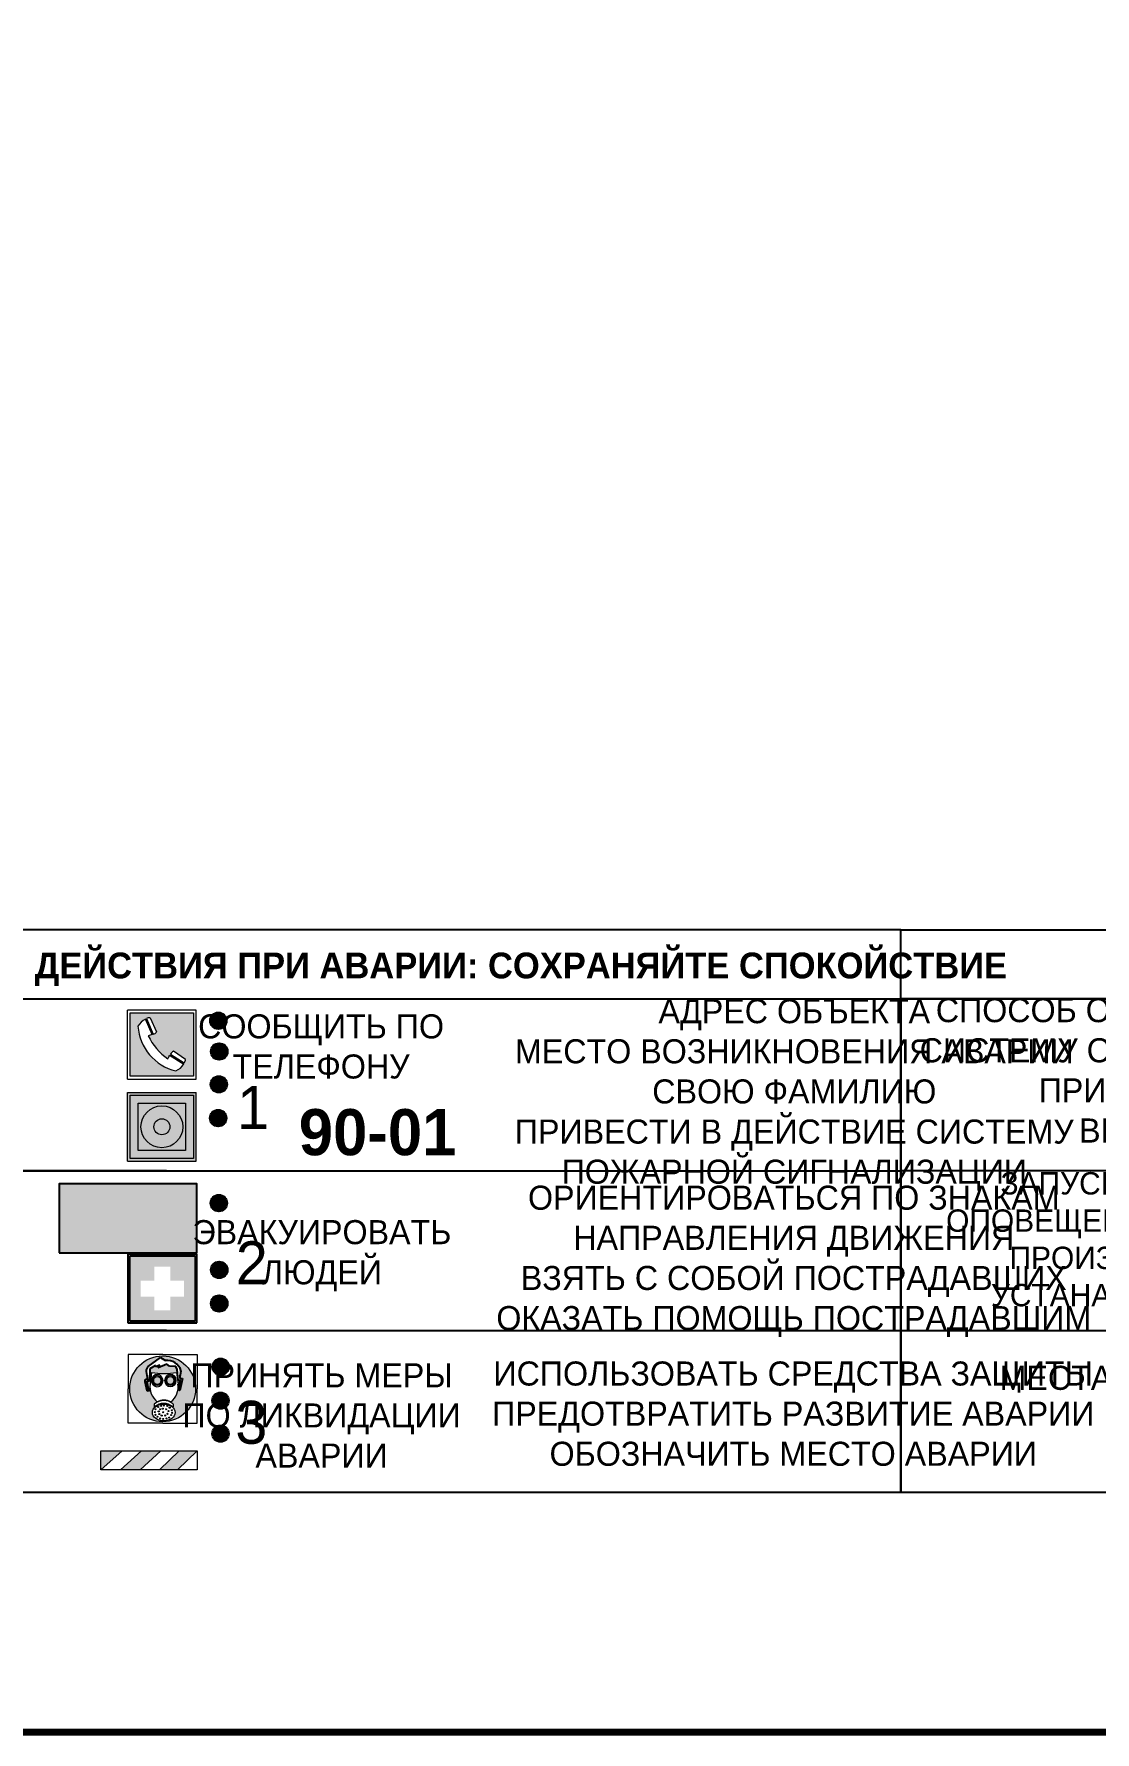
# Model space of a CAD drawing. Header units: millimetres. Extents: x 13114 to 67229, y 22859 to 38520.
# Drawn here: x 37323.9 to 37447.2, y 25874 to 26071.5 of the extents above; entities that cross this region are included whole.
import ezdxf

# ---------------------------------------------------------------- set-up
doc = ezdxf.new("R2010")
doc.units = ezdxf.units.MM
doc.styles.add('обычный', font='arial.ttf')

# ---------------------------------------------------------------- blocks, each defined once
blk = doc.blocks.new('A$C38D26F80')
h = blk.add_hatch(color=5)
h.dxf.hatch_style = 1
h.paths.add_polyline_path([(-8.77, -4.48, 1), (-0.19, -4.48, 1)])
h.paths.add_polyline_path([(-6.75, -3.58), (-6.75, -3.31), (-6.62, -3.22), (-6.5, -3.22), (-6.42, -3.3), (-6.39, -3.28), (-6.59, -2.23), (-6.59, -2.01), (-6.38, -1.58), (-4.76, -0.4), (-4.13, -0.79, -0.362848), (-2.1, -2.1, -0.201049), (-2.17, -2.48, 0.085434), (-2.26, -3.13), (-1.9, -3.16), (-2.25, -4.7), (-2.4, -4.59), (-2.43, -4.34), (-2.36, -4.34), (-2.14, -3.34), (-2.47, -3.42), (-2.58, -1.95), (-2.77, -1.58), (-3.58, -1.52), (-3.92, -1.26), (-5.05, -1.73), (-4.87, -1.39), (-5.41, -1.6), (-5.41, -1.46), (-6.13, -1.87), (-6.18, -3.5), (-6.56, -3.47), (-6.37, -4.59), (-6.16, -4.43), (-6.16, -4.66), (-6.36, -4.79), (-6.37, -4.8), (-6.51, -4.76)], flags=16)
h.paths.add_polyline_path([(-6.51, -4.76), (-6.36, -4.79), (-6.37, -4.8)], flags=0)
h.paths.add_polyline_path([(-5.92, -2.34, 0.089508), (-2.67, -2.35), (-2.48, -3.88, -0.268602), (-3.4, -6.18, 0.262449), (-5.2, -6.18, -0.268602), (-6.11, -3.88)], flags=16)
edge = h.paths.add_edge_path(flags=16)
edge.add_ellipse((-5.19, -3.41), major_axis=(0, 0.842), ratio=0.848992, start_angle=0, end_angle=360)
edge = h.paths.add_edge_path(flags=0)
edge.add_ellipse((-5.19, -3.39), major_axis=(0, 0.665), ratio=0.853798, start_angle=0, end_angle=360)
edge = h.paths.add_edge_path(flags=0)
edge.add_ellipse((-5.19, -3.4), major_axis=(0, 0.528), ratio=0.864094, start_angle=0, end_angle=360)
edge = h.paths.add_edge_path(flags=16)
edge.add_ellipse((-3.47, -3.4), major_axis=(0, 0.842), ratio=0.848992, start_angle=0, end_angle=360)
h.paths.add_polyline_path([(-3.13, -6.45), (-3.13, -6.84, 0.383174), (-5.57, -6.85), (-5.57, -6.49, -0.369952)], flags=16)
edge = h.paths.add_edge_path(flags=0)
edge.add_ellipse((-3.47, -3.39), major_axis=(0, 0.665), ratio=0.853798, start_angle=0, end_angle=360)
edge = h.paths.add_edge_path(flags=0)
edge.add_ellipse((-3.47, -3.4), major_axis=(0, 0.528), ratio=0.864094, start_angle=0, end_angle=360)
edge = h.paths.add_edge_path(flags=16)
edge.add_ellipse((-4.34, -7.57), major_axis=(-1.48, 0), ratio=0.744955, start_angle=0, end_angle=360)
h.paths.add_polyline_path([(-5.01, -6.85, -1), (-5.15, -6.85, -1)], flags=0)
h.paths.add_polyline_path([(-5.33, -7.14, -1), (-5.47, -7.14, -1)], flags=0)
h.paths.add_polyline_path([(-4.61, -6.71, -1), (-4.74, -6.71, -1)], flags=16)
h.paths.add_polyline_path([(-5.43, -7.51, -1), (-5.57, -7.51, -1)], flags=0)
h.paths.add_polyline_path([(-4.26, -6.67, -1), (-4.4, -6.67, -1)], flags=16)
h.paths.add_polyline_path([(-4.74, -7.14, -1), (-4.88, -7.14, -1)], flags=0)
h.paths.add_polyline_path([(-4.93, -7.43, -1), (-5.07, -7.43, -1)], flags=0)
h.paths.add_polyline_path([(-4.41, -7.07, -1), (-4.54, -7.07, -1)], flags=0)
h.paths.add_polyline_path([(-5.33, -7.87, -1), (-5.46, -7.87, -1)], flags=0)
h.paths.add_polyline_path([(-3.8, -6.71, -1), (-3.94, -6.71, -1)], flags=16)
h.paths.add_polyline_path([(-4.85, -7.78, -1), (-4.98, -7.78, -1)], flags=0)
h.paths.add_polyline_path([(-3.96, -7.14, -1), (-4.1, -7.14, -1)], flags=0)
h.paths.add_polyline_path([(-4.33, -7.53, -1), (-4.47, -7.53, -1)], flags=0)
h.paths.add_polyline_path([(-5.09, -8.12, -1), (-5.23, -8.12, -1)], flags=0)
h.paths.add_polyline_path([(-3.5, -6.94, -1), (-3.64, -6.94, -1)], flags=0)
h.paths.add_polyline_path([(-4.54, -7.97, -1), (-4.68, -7.97, -1)], flags=0)
h.paths.add_polyline_path([(-3.66, -7.39, -1), (-3.8, -7.39, -1)], flags=0)
h.paths.add_polyline_path([(-4.73, -8.35, -1), (-4.86, -8.35, -1)], flags=0)
h.paths.add_polyline_path([(-4.09, -7.96, -1), (-4.23, -7.96, -1)], flags=0)
h.paths.add_polyline_path([(-3.77, -7.74, -1), (-3.91, -7.74, -1)], flags=0)
h.paths.add_polyline_path([(-3.22, -7.27, -1), (-3.35, -7.27, -1)], flags=0)
h.paths.add_polyline_path([(-4.34, -8.4, -1), (-4.47, -8.4, -1)], flags=0)
h.paths.add_polyline_path([(-3.16, -7.61, -1), (-3.3, -7.61, -1)], flags=0)
h.paths.add_polyline_path([(-3.9, -8.35, -1), (-4.04, -8.35, -1)], flags=0)
h.paths.add_polyline_path([(-3.32, -7.91, -1), (-3.46, -7.91, -1)], flags=0)
h.paths.add_polyline_path([(-3.55, -8.23, -1), (-3.69, -8.23, -1)], flags=0)
at = {"color": 5, "lineweight": 5}
for p, q in [((-4.48, 0), (-8.96, 0)), ((-8.96, 0), (-8.96, -4.48)), ((-4.48, 0), (0, 0)), ((0, 0), (0, -4.48)), ((-6.59, -2.01), (-6.38, -1.58)), ((-6.59, -2.23), (-6.59, -2.01)), ((-6.38, -1.58), (-4.76, -0.4)), ((-6.13, -1.87), (-6.18, -3.5)), ((-5.41, -1.46), (-6.13, -1.87)), ((-4.87, -1.39), (-5.41, -1.6)), ((-5.41, -1.6), (-5.41, -1.46)), ((-3.92, -1.26), (-5.05, -1.73)), ((-5.05, -1.73), (-4.87, -1.39)), ((-4.76, -0.4), (-4.13, -0.79)), ((-3.58, -1.52), (-3.92, -1.26)), ((-2.77, -1.58), (-3.58, -1.52)), ((-2.58, -1.95), (-2.77, -1.58)), ((-2.47, -3.42), (-2.58, -1.95)), ((-6.75, -3.31), (-6.62, -3.22)), ((-6.75, -3.58), (-6.75, -3.31)), ((-6.51, -4.76), (-6.75, -3.58)), ((-6.62, -3.22), (-6.5, -3.22)), ((-6.39, -3.28), (-6.59, -2.23)), ((-6.18, -3.5), (-6.56, -3.47)), ((-6.56, -3.47), (-6.37, -4.59)), ((-6.5, -3.22), (-6.42, -3.3)), ((-6.42, -3.3), (-6.39, -3.28)), ((-5.92, -2.34), (-6.11, -3.88)), ((-2.67, -2.34), (-2.48, -3.88)), ((-2.14, -3.34), (-2.47, -3.42)), ((-2.43, -4.34), (-2.4, -4.59)), ((-2.43, -4.34), (-2.36, -4.34)), ((-2.36, -4.34), (-2.14, -3.34)), ((-1.9, -3.16), (-2.26, -3.13)), ((-2.25, -4.7), (-1.9, -3.16)), ((-8.96, -8.96), (-8.96, -4.48)), ((-6.37, -4.8), (-6.51, -4.76)), ((-6.37, -4.59), (-6.16, -4.43)), ((-6.16, -4.66), (-6.37, -4.8)), ((-6.16, -4.43), (-6.16, -4.66)), ((-5.57, -6.49), (-5.57, -6.85)), ((-3.13, -6.45), (-3.13, -6.84)), ((-2.4, -4.59), (-2.25, -4.7)), ((0, -8.96), (0, -4.48)), ((-4.48, -8.96), (-8.96, -8.96)), ((-4.48, -8.96), (0, -8.96))]:
    blk.add_line(p, q, dxfattribs=at)
at = {"color": 5}
for p, q in [((-6.59, -2.01), (-6.38, -1.58)), ((-6.59, -2.23), (-6.59, -2.01)), ((-6.38, -1.58), (-4.76, -0.4)), ((-6.13, -1.87), (-6.18, -3.5)), ((-5.41, -1.46), (-6.13, -1.87)), ((-4.87, -1.39), (-5.41, -1.6)), ((-5.41, -1.6), (-5.41, -1.46)), ((-3.92, -1.26), (-5.05, -1.73)), ((-5.05, -1.73), (-4.87, -1.39)), ((-4.76, -0.4), (-4.13, -0.79)), ((-3.58, -1.52), (-3.92, -1.26)), ((-2.77, -1.58), (-3.58, -1.52)), ((-2.58, -1.95), (-2.77, -1.58)), ((-2.47, -3.42), (-2.58, -1.95)), ((-6.75, -3.31), (-6.62, -3.22)), ((-6.75, -3.58), (-6.75, -3.31)), ((-6.51, -4.76), (-6.75, -3.58)), ((-6.62, -3.22), (-6.5, -3.22)), ((-6.39, -3.28), (-6.59, -2.23)), ((-6.18, -3.5), (-6.56, -3.47)), ((-6.56, -3.47), (-6.37, -4.59)), ((-6.5, -3.22), (-6.42, -3.3)), ((-6.42, -3.3), (-6.39, -3.28)), ((-2.14, -3.34), (-2.47, -3.42)), ((-2.4, -4.59), (-2.43, -4.34)), ((-2.43, -4.34), (-2.36, -4.34)), ((-2.36, -4.34), (-2.14, -3.34)), ((-2.26, -3.13), (-1.9, -3.16)), ((-1.9, -3.16), (-2.25, -4.7)), ((-6.37, -4.8), (-6.51, -4.76)), ((-6.36, -4.79), (-6.51, -4.76)), ((-6.37, -4.59), (-6.16, -4.43)), ((-6.16, -4.66), (-6.37, -4.8)), ((-6.16, -4.66), (-6.36, -4.79)), ((-6.16, -4.43), (-6.16, -4.66)), ((-2.25, -4.7), (-2.4, -4.59))]:
    blk.add_line(p, q, dxfattribs=at)
at = {"color": 5, "lineweight": 5}
for centre, radius in [((-4.48, -4.48), 4.29), ((-4.33, -6.67), 0.0678), ((-5.5, -7.51), 0.0678), ((-5.4, -7.14), 0.0678), ((-5.4, -7.87), 0.0678), ((-5.16, -8.12), 0.0678), ((-5.08, -6.85), 0.0678), ((-5, -7.43), 0.0678), ((-4.91, -7.78), 0.0678), ((-4.81, -7.14), 0.0678), ((-4.79, -8.35), 0.0678), ((-4.67, -6.71), 0.0678), ((-4.61, -7.97), 0.0678), ((-4.47, -7.07), 0.0678), ((-4.4, -7.53), 0.0678), ((-4.4, -8.4), 0.0678), ((-4.16, -7.96), 0.0678), ((-4.03, -7.14), 0.0678), ((-3.97, -8.35), 0.0678), ((-3.87, -6.71), 0.0678), ((-3.84, -7.74), 0.0678), ((-3.73, -7.39), 0.0678), ((-3.62, -8.23), 0.0678), ((-3.57, -6.94), 0.0678), ((-3.39, -7.91), 0.0678), ((-3.28, -7.27), 0.0678), ((-3.23, -7.61), 0.0678)]:
    blk.add_circle(centre, radius, dxfattribs=at)
at = {"color": 5}
for centre, radius, start, end in [((-3.89, -2.66), 1.88, 17.387, 97.1599), ((-2.6, -2.2), 0.511, 326.3906, 11.8614), ((-0.35, -3.07), 1.91, 162.2553, 181.7878)]:
    blk.add_arc(centre, radius, start, end, dxfattribs=at)
at = {"color": 5, "lineweight": 5}
for centre, radius, start, end in [((-2.6, -2.2), 0.513, 326.4781, 11.7739), ((-3.66, -4.24), 2.47, 171.573, 231.7124), ((-4.28, 6.66), 9.15, 259.6987, 280.1569), ((-4.93, -4.24), 2.47, 308.2876, 8.427), ((-0.47, -3.05), 1.79, 161.5846, 182.4584), ((-4.33, -7.88), 1.87, 50.358, 131.5662), ((-4.34, -8.2), 1.82, 48.4943, 132.3565), ((-4.3, -7.78), 1.83, 60.5889, 119.4111)]:
    blk.add_arc(centre, radius, start, end, dxfattribs=at)
for centre, major_axis, ratio in [((-5.19, -3.41), (0, 0.842), 0.848992), ((-5.19, -3.39), (0, 0.665), 0.853798), ((-5.19, -3.4), (0, 0.528), 0.864094), ((-3.47, -3.4), (0, 0.842), 0.848992), ((-3.47, -3.39), (0, 0.665), 0.853798), ((-3.47, -3.4), (0, 0.528), 0.864094), ((-4.34, -7.57), (-1.48, 0), 0.744955)]:
    blk.add_ellipse(centre, major_axis=major_axis, ratio=ratio, dxfattribs=at)
blk = doc.blocks.new('A$C47DD6509')
at = {"lineweight": 5}
for points in [[(-8.69, 0), (-11.19, 0), (-11.19, -2.22)], [(-4.22, 0), (-6.45, 0), (-8.91, -2.22), (-6.61, -2.22)], [(0, 0), (-2.09, 0), (-4.36, -2.22), (-2.29, -2.22)]]:
    blk.add_hatch(color=242, dxfattribs=at).paths.add_polyline_path(points)
at = {"color": 242, "lineweight": 5}
for p, q in [((-11.19, -2.22), (-8.69, 0)), ((-11.19, -2.22), (-11.19, 0)), ((-11.19, 0), (-8.69, 0)), ((-11.19, 0), (0, 0)), ((-8.91, -2.22), (-6.45, 0)), ((-6.61, -2.22), (-4.22, 0)), ((-4.36, -2.22), (-2.09, 0)), ((-2.29, -2.22), (0, 0)), ((0, 0), (0, -2.22)), ((0, -2.22), (-11.19, -2.22))]:
    blk.add_line(p, q, dxfattribs=at)
blk = doc.blocks.new('A$C32E8229D')
at = {"true_color": 0xffffff}
blk.add_hatch(color=7, dxfattribs=at).paths.add_polyline_path([(0, 0), (0, -8), (16, -8), (16, 0)])
h = blk.add_hatch(color=126)
h.paths.add_polyline_path([(0.2, -0.2), (15.8, -0.2), (15.8, -7.8), (0.2, -7.8)])
h.paths.add_polyline_path([(13.49, -2.05), (12.08, -2.05), (11.37, -2.63, 0.162397), (11.29, -2.84), (11.29, -3.63), (10.35, -3.63), (10.35, -4.05), (11.68, -4.05), (11.68, -3.48), (12.26, -4.28), (11.29, -5.1), (11.29, -6.78), (11.85, -6.78), (11.85, -5.44), (12.8, -4.64), (12.8, -5.94), (14.46, -5.94), (14.46, -5.39), (13.45, -5.39), (13.45, -3.97), (12.46, -2.59), (13.15, -2.59), (13.69, -3.34), (14.18, -3)], flags=16)
h.paths.add_polyline_path([(10.74, -1.82, 1), (11.8, -1.82, 1)], flags=16)
h.paths.add_polyline_path([(9.39, -3.59), (5.99, -3.59), (6.56, -3.03), (5.91, -3.03), (5.1, -3.83), (5.91, -4.64), (6.56, -4.64), (5.99, -4.09), (9.39, -4.09)], flags=16)
h.paths.add_polyline_path([(4.29, -1.08), (1.72, -1.08), (1.72, -6.6), (4.29, -6.6)], flags=16)
at = {"color": 126}
blk.add_lwpolyline([(16, -8), (0, -8), (0, 0), (16, 0)], close=True, dxfattribs=at)
blk = doc.blocks.new('A$C18900ED3')
h = blk.add_hatch(color=126)
h.paths.add_polyline_path([(-0.18, -0.18), (-7.02, -0.18), (-7.02, -7.02), (-0.18, -7.02)])
h.paths.add_polyline_path([(-5.89, -4.46), (-5.89, -2.77), (-4.46, -2.77), (-4.46, -1.31), (-2.77, -1.31), (-2.77, -2.77), (-1.33, -2.77), (-1.33, -4.46), (-2.77, -4.46), (-2.77, -5.89), (-4.46, -5.89), (-4.46, -4.46)], flags=16)
at = {"color": 126}
for p, q in [((-7.2, 0), (-7.2, -7.2)), ((0, 0), (-7.2, 0)), ((0, -7.2), (0, 0)), ((-7.02, -7.02), (-7.02, -0.18)), ((-7.02, -0.18), (-0.18, -0.18)), ((-0.18, -0.18), (-0.18, -7.02)), ((-0.18, -7.02), (-7.02, -7.02)), ((-7.2, -7.2), (0, -7.2))]:
    blk.add_line(p, q, dxfattribs=at)
blk = doc.blocks.new('A$C456E1F9C')
at = {"lineweight": 5}
h = blk.add_hatch(color=242, dxfattribs=at)
h.paths.add_polyline_path([(0.51, -1.47), (0.51, -13.26), (12.29, -13.26), (12.29, -1.47)])
h.paths.add_polyline_path([(5.42, -4.95, -0.254479), (4.78, -5.4), (3.52, -2.53, -0.209735), (4.23, -2.4)], flags=16)
h.paths.add_polyline_path([(8.53, -8.6), (10.87, -10.17), (10.54, -10.76), (8.03, -9.13, -0.192251)], flags=16)
h.paths.add_polyline_path([(4.61, -5.49, 0.005518), (3.87, -5.72, 0.128647), (7.49, -10.01, 0.00809), (7.83, -9.33), (10.47, -10.97, -0.16736), (8.99, -12.25, -0.327862), (1.95, -3.95, -0.166952), (3.36, -2.62)], flags=16)
at = {"color": 242, "lineweight": 5}
for p, q in [((0, -13.77), (0, -0.97)), ((12.8, -0.97), (0, -0.97)), ((4.61, -5.49), (3.36, -2.62)), ((3.52, -2.53), (4.78, -5.4)), ((4.23, -2.4), (5.42, -4.95)), ((12.8, -13.77), (12.8, -0.97)), ((7.83, -9.33), (10.47, -10.97)), ((8.03, -9.13), (10.54, -10.76)), ((10.81, -10.12), (8.53, -8.6)), ((10.54, -10.76), (10.8, -10.3)), ((10.8, -10.3), (10.81, -10.12)), ((0, -13.77), (12.8, -13.77))]:
    blk.add_line(p, q, dxfattribs=at)
blk.add_lwpolyline([(0.51, -1.47), (12.29, -1.47), (12.29, -13.26), (0.51, -13.26)], close=True, dxfattribs=at)
for centre, radius, start, end in [((4.59, -5.34), 2.99, 114.2845, 152.1974), ((4.02, -3.27), 0.891, 76.3284, 123.7092), ((11.12, -3.31), 9.19, 183.9915, 256.6009), ((14.98, -39.1), 35.17, 107.1487, 108.4135), ((13.86, -0.94), 11.08, 205.5536, 234.8762), ((4.68, -4.59), 0.824, 276.9621, 334.0723), ((-13.31, 0.8), 23.44, 332.5487, 334.4027), ((8.94, -9.5), 0.989, 114.4092, 157.9388), ((7.87, -9.46), 3, 291.9291, 329.9329)]:
    blk.add_arc(centre, radius, start, end, dxfattribs=at)
blk = doc.blocks.new('A$C54414219')
at = {"true_color": 0xffffff}
h = blk.add_hatch(color=7, dxfattribs=at)
h.paths.add_polyline_path([(2.39, -9.45), (2.39, -18.3), (11.23, -18.3), (11.23, -9.45)], flags=0)
h.paths.add_polyline_path([(10.71, -13.87, -1), (2.92, -13.87, -1)], flags=0)
h.paths.add_polyline_path([(8.3, -13.87, -1), (5.33, -13.87, -1)], flags=0)
h.paths.add_polyline_path([(0.41, -7.47), (0.41, -20.27), (13.21, -20.27), (13.21, -7.47)])
h.paths.add_polyline_path([(0.92, -19.77), (12.71, -19.77), (12.71, -7.98), (0.92, -7.98)], flags=16)
h.paths.add_polyline_path([(11.23, -9.45), (11.23, -18.3), (2.39, -18.3), (2.39, -9.45)], flags=0)
at = {"lineweight": 5}
h = blk.add_hatch(color=242, dxfattribs=at)
h.paths.add_polyline_path([(12.71, -7.98), (0.92, -7.98), (0.92, -19.77), (12.71, -19.77)])
h.paths.add_polyline_path([(11.23, -18.3), (2.39, -18.3), (2.39, -9.45), (11.23, -9.45)], flags=16)
h.paths.add_polyline_path([(10.71, -13.87, -1), (2.92, -13.87, -1)], flags=0)
h.paths.add_polyline_path([(8.3, -13.87, -1), (5.33, -13.87, -1)], flags=0)
at = {"true_color": 0xffffff}
h = blk.add_hatch(color=7, dxfattribs=at)
h.paths.add_polyline_path([(2.39, -9.45), (2.39, -18.3), (11.23, -18.3), (11.23, -9.45)])
h.paths.add_polyline_path([(10.71, -13.87, -1), (2.92, -13.87, -1)], flags=16)
h.paths.add_polyline_path([(8.3, -13.87, -1), (5.33, -13.87, -1)], flags=0)
at = {"lineweight": 5}
h = blk.add_hatch(color=242, dxfattribs=at)
h.paths.add_polyline_path([(2.92, -13.87, 1), (10.71, -13.87, 1)])
h.paths.add_polyline_path([(8.3, -13.87, -1), (5.33, -13.87, -1)], flags=16)
at = {"color": 242, "lineweight": 5}
for p, q in [((0.41, -20.27), (0.41, -7.47)), ((0.41, -7.47), (13.21, -7.47)), ((0.41, -7.47), (13.21, -7.47)), ((13.21, -20.27), (13.21, -7.47)), ((0.41, -20.27), (13.21, -20.27))]:
    blk.add_line(p, q, dxfattribs=at)
for points in [[(0.92, -7.98), (12.71, -7.98), (12.71, -19.77), (0.92, -19.77)], [(2.39, -9.45), (11.23, -9.45), (11.23, -18.3), (2.39, -18.3)]]:
    blk.add_lwpolyline(points, close=True, dxfattribs=at)
for radius in [3.89, 1.49]:
    blk.add_circle((6.81, -13.87), radius, dxfattribs=at)

msp = doc.modelspace()

# ---------------------------------------------------------------- hatches: boundary and pattern name
at = {"lineweight": 0}
h = msp.add_hatch(color=256, dxfattribs=at)
h.dxf.hatch_style = 1
h.paths.add_polyline_path([(37346.29, 25956.73, 1), (37344.36, 25956.73, 1)])
h = msp.add_hatch(color=256, dxfattribs=at)
h.dxf.hatch_style = 1
h.paths.add_polyline_path([(37346.4, 25953.15, 1), (37344.46, 25953.15, 1)])
h = msp.add_hatch(color=256, dxfattribs=at)
h.dxf.hatch_style = 1
h.paths.add_polyline_path([(37346.36, 25949.33, 1), (37344.43, 25949.33, 1)])
h = msp.add_hatch(color=256, dxfattribs=at)
h.dxf.hatch_style = 1
h.paths.add_polyline_path([(37346.28, 25945.41, 1), (37344.34, 25945.41, 1)])
h = msp.add_hatch(color=256, dxfattribs=at)
h.dxf.hatch_style = 1
h.paths.add_polyline_path([(37346.36, 25935.52, 1), (37344.43, 25935.52, 1)])
h = msp.add_hatch(color=256, dxfattribs=at)
h.dxf.hatch_style = 1
h.paths.add_polyline_path([(37346.4, 25927.74, 1), (37344.47, 25927.74, 1)])
h = msp.add_hatch(color=256, dxfattribs=at)
h.dxf.hatch_style = 1
h.paths.add_polyline_path([(37346.39, 25923.84, 1), (37344.46, 25923.84, 1)])
h = msp.add_hatch(color=256, dxfattribs=at)
h.dxf.hatch_style = 1
h.paths.add_polyline_path([(37346.55, 25916.48, 1), (37344.62, 25916.48, 1)])
h = msp.add_hatch(color=256, dxfattribs=at)
h.dxf.hatch_style = 1
h.paths.add_polyline_path([(37346.55, 25912.54, 1), (37344.61, 25912.54, 1)])
h = msp.add_hatch(color=256, dxfattribs=at)
h.dxf.hatch_style = 1
h.paths.add_polyline_path([(37346.55, 25908.7, 1), (37344.62, 25908.7, 1)])

# ---------------------------------------------------------------- linework, layer by layer
at = {"color": 6, "lineweight": 100}
for points in [[(37115.63, 26269), (37715.63, 26269), (37715.63, 25874), (37115.63, 25874)], [(37115.63, 25874), (37715.63, 25874), (37715.63, 25479), (37115.63, 25479)]]:
    msp.add_lwpolyline(points, close=True, dxfattribs=at)
for points in [[(37280.88, 25959.26), (37424.65, 25959.26), (37424.65, 25967.32), (37280.88, 25967.32)], [(37424.65, 25967.32), (37546.37, 25967.32), (37546.37, 25901.87), (37424.65, 25901.87)], [(37424.65, 25967.32), (37546.37, 25967.32), (37546.37, 25959.26), (37424.65, 25959.26)], [(37280.88, 25959.26), (37424.65, 25959.26), (37424.65, 25901.87), (37280.88, 25901.87)], [(37424.65, 25959.26), (37546.37, 25959.26), (37546.37, 25939.27), (37424.65, 25939.27)], [(37546.37, 25939.27), (37424.65, 25939.27), (37424.65, 25920.69), (37546.37, 25920.69)]]:
    msp.add_lwpolyline(points, close=True)
for points in [[(37339.3, 25939.27), (37280.88, 25939.27), (37424.65, 25939.27)], [(37339.3, 25920.69), (37280.88, 25920.69), (37424.65, 25920.69)]]:
    msp.add_lwpolyline(points)
for centre in [(37345.33, 25956.73), (37345.43, 25953.15), (37345.39, 25949.33), (37345.31, 25945.41), (37345.39, 25935.52), (37345.43, 25927.74), (37345.43, 25923.84), (37345.59, 25916.48), (37345.58, 25912.54), (37345.58, 25908.7)]:
    msp.add_circle(centre, 0.966)

# ---------------------------------------------------------------- block references
for name, p, xscale, yscale, zscale in [('A$C456E1F9C', (37334.77, 25958.55), 0.625, 0.625, 0.625), ('A$C54414219', (37334.51, 25953.06), 0.625, 0.625, 0.625), ('A$C18900ED3', (37342.83, 25929.59), 1.111111111007631, 1.111111111007631, 1.111111111007631), ('A$C38D26F80', (37342.86, 25917.92), 0.8928571427240968, 0.8928571427240968, 0.8928571427240968)]:
    msp.add_blockref(name, p, dxfattribs=dict(xscale=xscale, yscale=yscale, zscale=zscale))
at = {"xscale": -1}
msp.add_blockref('A$C32E8229D', (37342.83, 25937.74), dxfattribs=at)
at = {"color": 242, "true_color": 0xc1121c}
msp.add_blockref('A$C47DD6509', (37342.86, 25906.71), dxfattribs=at)

# ---------------------------------------------------------------- texts
at = {"lineweight": 0, "attachment_point": 5, "style": 'обычный'}
for s, insert, char_height, width in [('{\\fProxima Nova Rg|b1|i0|c204|p2;ДЕЙСТВИЯ ПРИ АВАРИИ: СОХРАНЯЙТЕ СПОКОЙСТВИЕ\\H1.6644x; }', (37380.49, 25962.72), 3, 175.1736), ('{\\fProxima Nova Rg|b0|i0|c204|p2;СПОСОБ ОПОВЕЩЕНИЯ АВТОМАТИЧЕСКИЙ ЧЕРЕЗ РЕЧЕВУЮ СИСТЕМУ ОПОВЕЩЕНИЯ И УПРАВЛЕНИЯ ЭВАКУАЦИЕЙ ЛЮДЕЙ ПРИ ПОЖАРЕ , А ТАК ЖЕ ВРУЧНУЮ, ИСПОЛЬЗУЯ ВНУТРЕННЮЮ ГРОМКУЮ СВЯЗЬ СИСТЕМЫ ТЕХНОЛОГИЧЕСКОГО ОПОВЕЩЕНИЯ.}', (37486.27, 25948.22), 2.8, 118.5618), ('{\\fProxima Nova Rg|b0|i0|c204|p2;СООБЩИТЬ ПО \\PТЕЛЕФОНУ}', (37357.27, 25953.72), 2.8, 126.6484), ('\\pi-8.4,l8.4,t8.4;{\\fProxima Nova Rg|b0|i0|c204|p2;АДРЕС ОБЪЕКТА\\PМЕСТО ВОЗНИКНОВЕНИЯ АВАРИИ\\PСВОЮ ФАМИЛИЮ\\PПРИВЕСТИ В ДЕЙСТВИЕ СИСТЕМУ \\PПОЖАРНОЙ СИГНАЛИЗАЦИИ}', (37412.27, 25948.1), 2.8, 126.6484), ('{\\fProxima Nova Rg|b0|i0|c204|p2;1\\H1.1667x; }', (37349.37, 25946.65), 5, 126.6484), ('{\\fProxima Nova Rg|b1|i0|c204|p2;\\H1.0714x;90-01\\fProxima Nova Rg|b0|i0|c204|p2;\\H0.93331x; \\H1.3449x; }', (37363.84, 25943.73), 5, 126.6484), ('{\\fProxima Nova Rg|b0|i0|c204|p2;\\P\\pt7.8;ЗАПУСК В РУЧНОМ РЕЖИМЕ АВТОМАТИЧЕСКОЙ СИСТЕМЫ ОПОВЕЩЕНИЯ  И УПРАВЛЕНИЯ ЭВАКУАЦИИ ЛЮДЕЙ ПРИ ПОЖАРЕ ПРОИЗВОДИТСЯ ОТ РУЧНЫХ ПОЖАРНЫХ ИЗВЕЩАТЕЛЕЙ, УСТАНАНОВЛЕННЫХ НА СТЕНАХ ВБЛИЗИ ЭВАКУАЦИОННЫХ ВЫХОДОВ. }', (37487.72, 25930.94), 2.6, 121.7868), ('\\pi-8.4,l8.4,t8.4;{\\fProxima Nova Rg|b0|i0|c204|p2;ОРИЕНТИРОВАТЬСЯ ПО ЗНАКАМ \\PНАПРАВЛЕНИЯ ДВИЖЕНИЯ\\PВЗЯТЬ С СОБОЙ ПОСТРАДАВШИХ\\PОКАЗАТЬ ПОМОЩЬ ПОСТРАДАВШИМ}', (37412.21, 25928.74), 2.8, 126.6484), ('{\\fProxima Nova Rg|b0|i0|c204|p2;ЭВАКУИРОВАТЬ \\PЛЮДЕЙ}', (37357.37, 25929.4), 2.8, 126.6484), ('{\\fProxima Nova Rg|b0|i0|c204|p2;2\\H1.1967x; }', (37349.22, 25928.57), 5, 126.6484), ('{\\fProxima Nova Rg|b0|i0|c204|p2;ПРИНЯТЬ МЕРЫ \\PПО ЛИКВИДАЦИИ \\PАВАРИИ}', (37357.33, 25910.82), 2.8, 126.6484), ('\\pi-8.4,l8.4,t8.4;{\\fProxima Nova Rg|b0|i0|c204|p2;ИСПОЛЬЗОВАТЬ СРЕДСТВА ЗАЩИТЫ \\PПРЕДОТВРАТИТЬ РАЗВИТИЕ АВАРИИ\\PОБОЗНАЧИТЬ МЕСТО АВАРИИ}', (37412.15, 25911.01), 2.8, 126.6484), ('\\pt8.4;{\\fProxima Nova Rg|b0|i0|c204|p2;\\PМЕСТА РАСПОЛОЖЕНИЯ ПОЖАРНЫХ ИЗВЕЩАТЕЛЕЙ ОБОЗНАЧЕНЫ НА НАСТОЯЩЕМ ПЛАНЕ}', (37486.08, 25914.79), 2.8, 118.5618), ('{\\fProxima Nova Rg|b0|i0|c204|p2;3\\H1.1967x; }', (37349.16, 25909.99), 5, 126.6484)]:
    msp.add_mtext(s, dxfattribs=dict(at, insert=insert, char_height=char_height, width=width))

doc.saveas('drawing.dxf')
